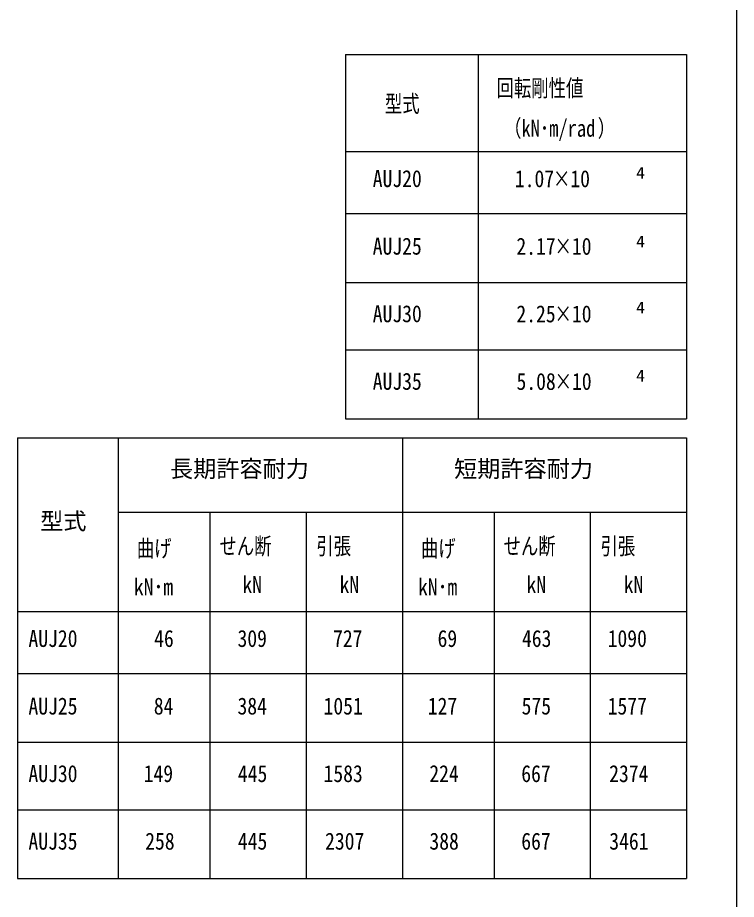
# Model space of a CAD drawing. Units: millimetres on the paper. Extents: x -200 to 200, y -121 to 121.
# Drawn here: x 156.2 to 200, y 12.3 to 66.1 of the extents above; entities that cross this region are included whole.
import ezdxf
from ezdxf.enums import TextEntityAlignment as Align

# ---------------------------------------------------------------- set-up
doc = ezdxf.new("R2010")
doc.units = ezdxf.units.MM
doc.layers.add('0-1__0-1_一般', color=7, linetype='Continuous')
doc.styles.add('ＭＳ 明朝', font='')
doc.styles.get('ＭＳ 明朝').set_extended_font_data('MS Mincho')

msp = doc.modelspace()

# ---------------------------------------------------------------- linework, layer by layer
at = {"layer": '0-1__0-1_一般'}
for p, q in [((200, 96.446), (200, -121)), ((176.16, 63.853), (176.16, 41.64)), ((184.248, 63.853), (184.248, 41.64)), ((176.16, 57.931), (196.962, 57.931)), ((176.16, 54.151), (196.962, 54.151)), ((176.16, 49.956), (196.962, 49.956)), ((176.16, 45.835), (196.962, 45.835)), ((176.16, 41.64), (196.962, 41.64)), ((156.16, 40.475), (196.962, 40.475)), ((162.302, 40.475), (162.302, 13.601)), ((179.632, 40.475), (179.632, 13.601)), ((196.962, 40.475), (196.962, 13.601)), ((162.302, 35.939), (196.962, 35.939)), ((167.893, 35.939), (167.893, 13.601)), ((173.762, 35.939), (173.762, 13.601)), ((185.223, 35.939), (185.223, 13.601)), ((191.092, 35.939), (191.092, 13.601)), ((156.16, 29.891), (196.962, 29.891)), ((156.16, 26.111), (196.962, 26.111)), ((156.16, 21.917), (196.962, 21.917)), ((156.16, 17.795), (196.962, 17.795))]:
    msp.add_line(p, q, dxfattribs=at)
for points in [[(176.16, 63.853), (196.962, 63.853), (196.962, 41.64)], [(156.16, 40.475), (156.16, 13.601), (196.962, 13.601)]]:
    msp.add_lwpolyline(points, dxfattribs=at)

# ---------------------------------------------------------------- texts
at = {"layer": '0-1__0-1_一般', "style": 'ＭＳ 明朝'}
for s, height, width, p in [('回転剛性値', 1.035, 0.75, (185.37, 60.981)), ('型式', 1.035, 0.75, (178.562, 60.027)), ('（', 1.035, 0.75, (185.832, 58.529)), ('kN･m/rad', 1.035, 0.8, (186.89, 58.529)), ('）', 1.035, 0.75, (191.547, 58.529)), ('AUJ20', 1.035, 0.85, (177.819, 55.459)), ('1.07', 1.035, 0.85, (186.489, 55.452)), ('×', 1.035, 0.75, (188.817, 55.452)), ('10', 1.035, 0.85, (189.875, 55.452)), ('4', 0.724, 1.1, (193.883, 56.057)), ('4', 0.724, 1.1, (193.883, 51.868)), ('AUJ25', 1.035, 0.85, (177.819, 51.338)), ('2.17', 1.035, 0.85, (186.582, 51.331)), ('×', 1.035, 0.75, (188.91, 51.331)), ('10', 1.035, 0.85, (189.968, 51.331)), ('AUJ30', 1.035, 0.85, (177.819, 47.217)), ('2.25', 1.035, 0.85, (186.582, 47.21)), ('×', 1.035, 0.75, (188.91, 47.21)), ('10', 1.035, 0.85, (189.968, 47.21)), ('4', 0.724, 1.1, (193.883, 47.847)), ('AUJ35', 1.035, 0.85, (177.819, 43.096)), ('5.08', 1.035, 0.85, (186.589, 43.089)), ('×', 1.035, 0.75, (188.917, 43.089)), ('10', 1.035, 0.85, (189.976, 43.089)), ('4', 0.724, 1.1, (193.883, 43.69)), ('せん断', 1.035, 0.75, (168.471, 33.05)), ('引張', 1.035, 0.75, (174.383, 33.05)), ('せん断', 1.035, 0.75, (185.801, 33.05)), ('引張', 1.035, 0.75, (191.713, 33.05)), ('曲げ', 1.035, 0.75, (163.431, 32.906)), ('曲げ', 1.035, 0.75, (180.761, 32.906)), ('kN･m', 1.035, 0.85, (163.252, 30.555)), ('kN', 1.035, 0.85, (169.87, 30.698)), ('kN', 1.035, 0.85, (175.798, 30.698)), ('kN･m', 1.035, 0.85, (180.582, 30.555)), ('kN', 1.035, 0.85, (187.2, 30.698)), ('kN', 1.035, 0.85, (193.128, 30.698)), ('AUJ20', 1.035, 0.85, (156.819, 27.412)), ('46', 1.035, 0.85, (164.487, 27.412)), ('309', 1.035, 0.85, (169.571, 27.412)), ('727', 1.035, 0.85, (175.401, 27.412)), ('69', 1.035, 0.85, (181.774, 27.412)), ('463', 1.035, 0.85, (186.923, 27.412)), ('1090', 1.035, 0.85, (192.149, 27.412)), ('AUJ25', 1.035, 0.85, (156.819, 23.291)), ('84', 1.035, 0.85, (164.466, 23.291)), ('384', 1.035, 0.85, (169.571, 23.291)), ('1051', 1.035, 0.85, (174.819, 23.291)), ('127', 1.035, 0.85, (181.178, 23.291)), ('575', 1.035, 0.85, (186.901, 23.291)), ('1577', 1.035, 0.85, (192.149, 23.291)), ('AUJ30', 1.035, 0.85, (156.819, 19.171)), ('149', 1.035, 0.85, (163.848, 19.171)), ('445', 1.035, 0.85, (169.593, 19.171)), ('1583', 1.035, 0.85, (174.819, 19.171)), ('224', 1.035, 0.85, (181.271, 19.171)), ('667', 1.035, 0.85, (186.88, 19.171)), ('2374', 1.035, 0.85, (192.242, 19.171)), ('AUJ35', 1.035, 0.85, (156.819, 15.05)), ('258', 1.035, 0.85, (163.941, 15.05)), ('445', 1.035, 0.85, (169.593, 15.05)), ('2307', 1.035, 0.85, (174.912, 15.05)), ('388', 1.035, 0.85, (181.278, 15.05)), ('667', 1.035, 0.85, (186.88, 15.05)), ('3461', 1.035, 0.85, (192.249, 15.05))]:
    msp.add_text(s, height=height, dxfattribs=dict(at, width=width)).set_placement(p, align=Align.BOTTOM_LEFT)
for s, p in [('長期許容耐力', (165.454, 37.761)), ('短期許容耐力', (182.784, 37.761)), ('型式', (157.534, 34.571))]:
    msp.add_text(s, height=1.035, dxfattribs=at).set_placement(p, align=Align.BOTTOM_LEFT)

doc.saveas('drawing.dxf')
